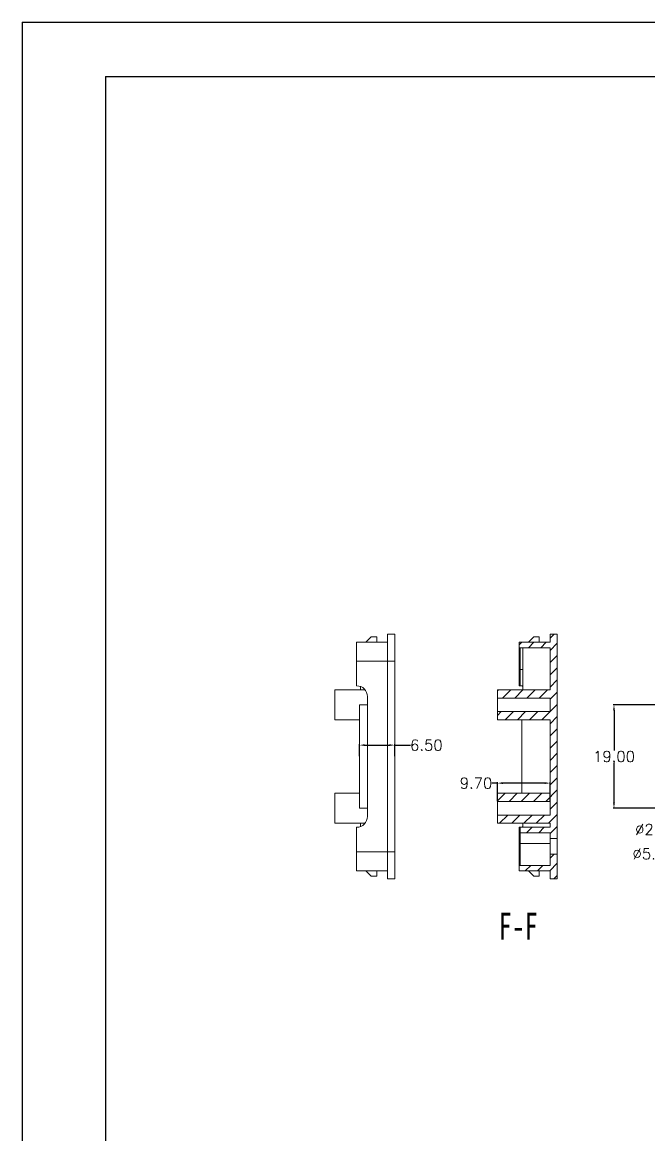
# Model space of a CAD drawing. Header units: inches. Extents: x 1328 to 2850, y 1126 to 1544.
# Drawn here: x 1975.6 to 2090.7, y 1339.3 to 1543.7 of the extents above; entities that cross this region are included whole.
import ezdxf

# ---------------------------------------------------------------- set-up
doc = ezdxf.new("R2010")
doc.units = ezdxf.units.IN
doc.header["$LTSCALE"] = 15
doc.styles.add('SLDTEXTSTYLE6', font='TXT', dxfattribs={"width": 0.7})
doc.styles.get("Standard").update_dxf_attribs({"font": 'txt', "bigfont": 'gbcbig.shx'})
doc.dimstyles.new('2.5', dxfattribs={"dimtxt": 2, "dimasz": 1, "dimexe": 0.18, "dimexo": 0.0625, "dimgap": 0.09, "dimtad": 0, "dimtih": 1, "dimtoh": 1, "dimzin": 0, "dimdsep": 46, "dimtxsty": 'Standard', "dimcen": 1, "dimadec": 0, "dimazin": 2, "dimtfac": 1, "dimtofl": 0, "dimtmove": 0, "dimatfit": 3, "dimfxl": 1, "dimtolj": 1, "dimtzin": 0, "dimarcsym": 0})

# ---------------------------------------------------------------- blocks, each defined once
blk = doc.blocks.new('*D125')
at = {"color": 0, "lineweight": -2}
for p, q in [((2062.92, 1403.89), (2061.92, 1403.89)), ((2062.92, 1400.59), (2062.92, 1404.07)), ((2071.62, 1403.89), (2063.92, 1403.89)), ((2072.62, 1400.59), (2072.62, 1404.07))]:
    blk.add_line(p, q, dxfattribs=at)
at = {"color": 0}
for points in [[(2063.92, 1404.06), (2063.92, 1403.73), (2062.92, 1403.89)], [(2071.62, 1404.06), (2071.62, 1403.73), (2072.62, 1403.89)]]:
    blk.add_solid(points, dxfattribs=at)
at = {"layer": 'Defpoints', "color": 0}
for p in [(2062.92, 1403.89), (2062.92, 1400.53), (2072.62, 1400.53)]:
    blk.add_point(p, dxfattribs=at)
at = {"color": 0, "insert": (2058.99, 1403.89), "char_height": 2, "attachment_point": 5}
blk.add_mtext('\\A1;9.70', dxfattribs=at)
blk = doc.blocks.new('*D126')
at = {"color": 0, "lineweight": -2}
for p, q in [((2108.41, 1418.28), (2084.16, 1418.28)), ((2084.34, 1417.28), (2084.34, 1409.87)), ((2084.34, 1400.28), (2084.34, 1407.69)), ((2108.41, 1399.28), (2084.16, 1399.28))]:
    blk.add_line(p, q, dxfattribs=at)
at = {"color": 0}
for points in [[(2084.17, 1417.28), (2084.5, 1417.28), (2084.34, 1418.28)], [(2084.17, 1400.28), (2084.5, 1400.28), (2084.34, 1399.28)]]:
    blk.add_solid(points, dxfattribs=at)
at = {"layer": 'Defpoints', "color": 0}
for p in [(2084.34, 1418.28), (2108.47, 1418.28), (2108.47, 1399.28)]:
    blk.add_point(p, dxfattribs=at)
at = {"color": 0, "insert": (2084.34, 1408.78), "char_height": 2, "attachment_point": 5}
blk.add_mtext('\\A1;19.00', dxfattribs=at)
blk = doc.blocks.new('*D127')
at = {"color": 0, "lineweight": -2}
for p, q in [((2108.47, 1398.28), (2108.47, 1400.28)), ((2096.99, 1395.38), (2106.34, 1398.55)), ((2107.47, 1399.28), (2109.47, 1399.28)), ((2095.99, 1395.38), (2096.99, 1395.38))]:
    blk.add_line(p, q, dxfattribs=at)
at = {"color": 0}
blk.add_solid([(2106.28, 1398.71), (2106.39, 1398.4), (2107.29, 1398.88)], dxfattribs=at)
at = {"layer": 'Defpoints', "color": 0}
for p in [(2107.29, 1398.88), (2109.65, 1399.68)]:
    blk.add_point(p, dxfattribs=at)
at = {"color": 0, "insert": (2092.06, 1395.38), "char_height": 2, "attachment_point": 5}
blk.add_mtext('\\A1;∅2.50', dxfattribs=at)
blk = doc.blocks.new('*D128')
at = {"color": 0, "lineweight": -2}
for p, q in [((2108.47, 1398.28), (2108.47, 1400.28)), ((2107.47, 1399.28), (2109.47, 1399.28)), ((2096.52, 1390.9), (2105.4, 1397.12)), ((2095.52, 1390.9), (2096.52, 1390.9))]:
    blk.add_line(p, q, dxfattribs=at)
at = {"color": 0}
blk.add_solid([(2105.3, 1397.26), (2105.49, 1396.99), (2106.22, 1397.7)], dxfattribs=at)
at = {"layer": 'Defpoints', "color": 0}
for p in [(2110.72, 1400.86), (2106.22, 1397.7)]:
    blk.add_point(p, dxfattribs=at)
at = {"color": 0, "insert": (2091.6, 1390.9), "char_height": 2, "attachment_point": 5}
blk.add_mtext('\\A1;∅5.50', dxfattribs=at)
blk = doc.blocks.new('*D141')
at = {"color": 0, "lineweight": -2}
for p, q in [((2037.55, 1408.84), (2037.55, 1411.05)), ((2038.55, 1410.87), (2043.05, 1410.87)), ((2044.05, 1408.84), (2044.05, 1411.05)), ((2044.05, 1410.87), (2046.93, 1410.87))]:
    blk.add_line(p, q, dxfattribs=at)
at = {"color": 0}
for points in [[(2038.55, 1411.04), (2038.55, 1410.71), (2037.55, 1410.87)], [(2043.05, 1411.04), (2043.05, 1410.71), (2044.05, 1410.87)]]:
    blk.add_solid(points, dxfattribs=at)
at = {"layer": 'Defpoints', "color": 0}
for p in [(2044.05, 1410.87), (2037.55, 1408.78), (2044.05, 1408.78)]:
    blk.add_point(p, dxfattribs=at)
at = {"color": 0, "insert": (2049.86, 1410.87), "char_height": 2, "attachment_point": 5}
blk.add_mtext('\\A1;6.50', dxfattribs=at)

msp = doc.modelspace()

# ---------------------------------------------------------------- hatches: boundary and pattern name
at = {"linetype": 'Continuous', "lineweight": 0}
h = msp.add_hatch(dxfattribs=at)
h.set_pattern_fill('ANSI31', color=4, scale=0.5, style=0)
h.paths.add_polyline_path([(2066.915, 1429.777), (2066.915, 1428.777), (2072.615, 1428.777), (2072.615, 1421.027), (2062.915, 1421.027), (2062.915, 1419.527), (2072.615, 1419.527), (2072.615, 1417.027), (2062.915, 1417.027), (2062.915, 1415.527), (2072.615, 1415.527), (2072.615, 1402.027), (2062.915, 1402.027), (2062.915, 1400.527), (2072.615, 1400.527), (2072.615, 1398.027), (2062.915, 1398.027), (2062.915, 1396.527), (2072.615, 1396.527), (2072.615, 1395.771), (2067.115, 1395.771), (2067.115, 1394.767), (2072.615, 1394.767), (2072.615, 1393.714), (2073.915, 1393.714), (2073.915, 1431.277), (2072.615, 1431.277), (2072.615, 1429.777)], flags=0)
h = msp.add_hatch(dxfattribs=at)
h.set_pattern_fill('ANSI31', color=4, scale=0.5, style=0)
h.paths.add_polyline_path([(2066.915, 1387.777), (2072.615, 1387.777), (2072.615, 1386.277), (2073.915, 1386.277), (2073.915, 1390.841), (2072.615, 1390.841), (2072.615, 1388.777), (2066.915, 1388.777)], flags=0)

# ---------------------------------------------------------------- linework, layer by layer
for p, q in [((1975.607, 1543.694), (2566.832, 1543.694)), ((1975.607, 1543.694), (1975.607, 1125.657)), ((1990.906, 1533.741), (2556.879, 1533.741)), ((1990.906, 1533.741), (1990.906, 1135.61))]:
    msp.add_line(p, q)
at = {"color": 7, "linetype": 'Continuous', "lineweight": 15}
for p, q in [((2042.748, 1426.277), (2042.748, 1431.277)), ((2042.748, 1431.277), (2044.048, 1431.277)), ((2044.048, 1431.277), (2044.048, 1426.277)), ((2072.615, 1429.777), (2072.615, 1431.277)), ((2073.915, 1431.277), (2072.615, 1431.277)), ((2073.915, 1431.277), (2073.915, 1393.714)), ((2042.748, 1429.777), (2037.048, 1429.777)), ((2037.048, 1426.277), (2037.048, 1429.777)), ((2039.748, 1430.777), (2038.748, 1429.777)), ((2040.748, 1430.777), (2039.748, 1430.777)), ((2040.748, 1430.777), (2040.748, 1429.777)), ((2066.915, 1429.777), (2072.615, 1429.777)), ((2066.915, 1429.777), (2066.915, 1428.777)), ((2069.615, 1430.777), (2068.615, 1429.777)), ((2070.615, 1430.777), (2069.615, 1430.777)), ((2070.615, 1430.777), (2070.615, 1429.777)), ((2066.915, 1428.777), (2072.615, 1428.777)), ((2066.915, 1428.777), (2066.915, 1426.277)), ((2067.115, 1424.777), (2067.115, 1428.777)), ((2067.615, 1428.777), (2067.615, 1421.027)), ((2072.615, 1421.027), (2072.615, 1428.777)), ((2042.748, 1426.277), (2037.048, 1426.277)), ((2037.048, 1421.777), (2037.048, 1426.277)), ((2044.048, 1426.277), (2042.748, 1426.277)), ((2042.748, 1391.277), (2042.748, 1426.277)), ((2044.048, 1391.277), (2044.048, 1426.277)), ((2066.915, 1426.277), (2066.915, 1421.777)), ((2067.115, 1421.777), (2067.115, 1424.777)), ((2038.61, 1421.027), (2033.048, 1421.027)), ((2033.048, 1421.027), (2033.048, 1415.527)), ((2037.748, 1421.651), (2037.748, 1421.027)), ((2062.915, 1419.527), (2062.915, 1421.027)), ((2062.915, 1421.027), (2072.615, 1421.027)), ((2067.615, 1421.777), (2067.115, 1421.777)), ((2039.048, 1419.777), (2039.048, 1397.777)), ((2072.615, 1419.527), (2062.915, 1419.527)), ((2062.915, 1417.027), (2062.915, 1419.527)), ((2072.615, 1417.027), (2072.615, 1419.527)), ((2037.548, 1418.277), (2037.548, 1399.277)), ((2062.915, 1415.527), (2062.915, 1417.027)), ((2062.915, 1417.027), (2072.615, 1417.027)), ((2033.048, 1415.527), (2037.548, 1415.527)), ((2072.615, 1415.527), (2062.915, 1415.527)), ((2067.415, 1402.027), (2067.415, 1415.527)), ((2072.615, 1402.027), (2072.615, 1415.527)), ((2037.548, 1402.027), (2033.048, 1402.027)), ((2033.048, 1402.027), (2033.048, 1396.527)), ((2062.915, 1400.527), (2062.915, 1402.027)), ((2062.915, 1402.027), (2072.615, 1402.027)), ((2072.615, 1400.527), (2062.915, 1400.527)), ((2062.915, 1398.027), (2062.915, 1400.527)), ((2072.615, 1398.027), (2072.615, 1400.527)), ((2033.048, 1396.527), (2038.61, 1396.527)), ((2037.748, 1396.527), (2037.748, 1395.904)), ((2062.915, 1396.527), (2062.915, 1398.027)), ((2062.915, 1398.027), (2072.615, 1398.027)), ((2072.615, 1396.527), (2062.915, 1396.527)), ((2067.615, 1396.527), (2067.615, 1395.771)), ((2072.615, 1395.771), (2072.615, 1396.527)), ((2037.048, 1391.277), (2037.048, 1395.777)), ((2066.915, 1395.777), (2066.915, 1391.277)), ((2067.115, 1395.771), (2067.115, 1394.767)), ((2067.115, 1395.771), (2072.615, 1395.771)), ((2067.115, 1394.767), (2072.615, 1394.767)), ((2067.115, 1392.777), (2067.115, 1394.767)), ((2072.615, 1393.714), (2072.615, 1394.767)), ((2072.615, 1392.777), (2067.115, 1392.777)), ((2067.115, 1388.777), (2067.115, 1392.777)), ((2072.615, 1393.714), (2073.915, 1393.714)), ((2072.615, 1393.714), (2072.615, 1390.841)), ((2073.915, 1390.841), (2073.915, 1393.714)), ((2042.748, 1391.277), (2037.048, 1391.277)), ((2037.048, 1387.777), (2037.048, 1391.277)), ((2042.748, 1386.277), (2042.748, 1391.277)), ((2042.748, 1391.277), (2044.048, 1391.277)), ((2044.048, 1391.277), (2044.048, 1386.277)), ((2066.915, 1391.277), (2066.915, 1388.777)), ((2072.615, 1388.777), (2072.615, 1390.841)), ((2073.915, 1390.841), (2072.615, 1390.841)), ((2073.915, 1390.841), (2073.915, 1386.277)), ((2066.915, 1388.777), (2066.915, 1387.777)), ((2072.615, 1388.777), (2066.915, 1388.777)), ((2042.748, 1387.777), (2037.048, 1387.777)), ((2038.748, 1387.777), (2039.748, 1386.777)), ((2040.748, 1386.777), (2039.748, 1386.777)), ((2040.748, 1386.777), (2040.748, 1387.777)), ((2044.048, 1386.277), (2042.748, 1386.277)), ((2072.615, 1387.777), (2066.915, 1387.777)), ((2068.615, 1387.777), (2069.615, 1386.777)), ((2070.615, 1386.777), (2069.615, 1386.777)), ((2070.615, 1386.777), (2070.615, 1387.777)), ((2072.615, 1386.277), (2072.615, 1387.777)), ((2072.615, 1386.277), (2073.915, 1386.277))]:
    msp.add_line(p, q, dxfattribs=at)
at = {"color": 8, "linetype": 'Continuous', "lineweight": 15}
for p, q in [((2067.115, 1426.277), (2066.915, 1426.277)), ((2067.115, 1424.777), (2067.615, 1424.777)), ((2037.548, 1418.277), (2039.048, 1418.277)), ((2037.548, 1399.277), (2039.048, 1399.277)), ((2067.115, 1391.277), (2066.915, 1391.277))]:
    msp.add_line(p, q, dxfattribs=at)
at = {"color": 7, "linetype": 'Continuous', "lineweight": 15, "flags": 128}
for points in [[(2066.915, 1421.777), (2067.305, 1421.739), (2067.615, 1421.651)], [(2067.615, 1395.904), (2067.305, 1395.816), (2066.915, 1395.777)]]:
    msp.add_lwpolyline(points, dxfattribs=at)
at = {"color": 7, "linetype": 'Continuous', "lineweight": 15}
for centre, start, end in [((2037.048, 1419.777), 0, 90), ((2037.048, 1397.777), 270, 0)]:
    msp.add_arc(centre, 2, start, end, dxfattribs=at)

# ---------------------------------------------------------------- texts
at = {"color": 7, "linetype": 'Continuous', "insert": (2063.167, 1380.106), "char_height": 5, "attachment_point": 1, "style": 'SLDTEXTSTYLE6'}
msp.add_mtext('F-F', dxfattribs=at)

# ---------------------------------------------------------------- dimensions: what is measured, and where the dimension line sits
dim = msp.add_linear_dim(base=(2084.337, 1418.277), p1=(2108.469, 1399.277), p2=(2108.469, 1418.277), angle=90, dimstyle='2.5')
dim.commit()
dim.dimension.update_dxf_attribs({"geometry": '*D126', "text_midpoint": (2084.337, 1408.777)})
for base, p1, p2, picture, middle in [((2044.048, 1410.872), (2037.548, 1408.777), (2044.048, 1408.777), '*D141', (2049.858, 1410.872)), ((2062.915, 1403.893), (2072.615, 1400.527), (2062.915, 1400.527), '*D125', (2058.992, 1403.893))]:
    dim = msp.add_linear_dim(base=base, p1=p1, p2=p2, dimstyle='2.5')
    dim.commit()
    dim.dimension.update_dxf_attribs({"geometry": picture, "text_midpoint": middle, "dimtype": 160})
for p1, p2, picture, middle in [((2110.721, 1400.856), (2106.217, 1397.699), '*D128', (2091.6, 1390.902)), ((2109.653, 1399.679), (2107.285, 1398.875), '*D127', (2092.062, 1395.377))]:
    dim = msp.add_diameter_dim_2p(p1=p1, p2=p2, dimstyle='2.5')
    dim.commit()
    dim.dimension.update_dxf_attribs({"geometry": picture, "text_midpoint": middle, "dimtype": 163})

doc.saveas('drawing.dxf')
